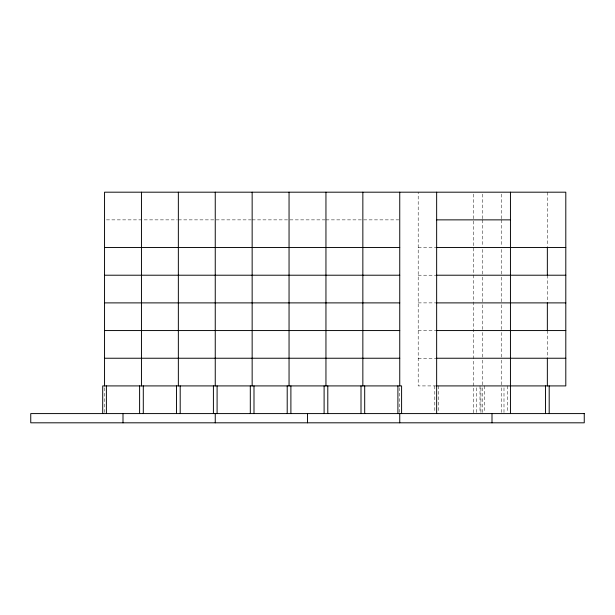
<?xml version="1.0" encoding="UTF-8"?>
<svg xmlns="http://www.w3.org/2000/svg" width="615" height="615" viewBox="0 0 615 615"><rect width="100%" height="100%" fill="white"/><g stroke="black" fill="none" stroke-linecap="round" stroke-linejoin="round"><path stroke-width="0.46" stroke-dasharray="3.08 2.31" d="M106.464 219.863L177.389 219.863M178.35 219.863L251.189 219.863M252.15 219.863L324.989 219.863M325.95 219.863L398.789 219.863M418.2 247.538L436.243 247.538M418.2 275.213L436.243 275.213M418.2 302.888L436.243 302.888M418.2 330.562L436.243 330.562M418.2 358.238L436.243 358.238M436.243 385.913L418.2 385.913L418.2 192.188M547.35 192.188L547.35 246.584M547.35 275.213L547.35 302.888M547.35 330.562L547.35 358.238M507.683 385.913L507.683 412.634M503.993 387.819L503.993 412.634M501.225 194.094L501.225 218.909M501.225 219.863L501.225 246.584M501.225 249.444L501.225 274.259M501.225 277.119L501.225 302.888M501.225 304.794L501.225 329.609M501.225 332.469L501.225 357.284M501.225 360.144L501.225 384.959M501.225 387.819L501.225 412.634M484.62 385.913L484.62 412.634M482.775 194.094L482.775 218.909M482.775 219.863L482.775 246.584M482.775 249.444L482.775 274.259M482.775 277.119L482.775 302.888M482.775 304.794L482.775 329.609M482.775 332.469L482.775 357.284M482.775 360.144L482.775 384.959M482.775 387.819L482.775 412.634M480.93 387.819L480.93 412.634M480.007 385.913L480.007 412.634M476.318 387.819L476.318 412.634M473.55 194.094L473.55 413.588M438.495 385.913L438.495 412.634M434.805 385.913L434.805 412.634M399.75 387.711L399.75 412.634M104.55 387.819L104.55 412.634"/><path stroke-width="0.92" d="M436.65 219.863L510.45 219.863M104.55 247.538L399.75 247.538M436.65 247.538L565.8 247.538M104.55 275.213L399.75 275.213M436.65 275.213L565.8 275.213M104.55 302.888L399.75 302.888M436.65 302.888L565.8 302.888M104.55 330.562L399.75 330.562M436.65 330.562L565.8 330.562M104.55 358.238L399.75 358.238M436.65 358.238L565.8 358.238M436.65 385.913L565.8 385.913L565.8 192.188L104.55 192.188L104.55 385.913M549.195 385.913L549.195 413.588M547.35 247.538L547.35 275.213M547.35 302.888L547.35 330.562M547.35 358.238L547.35 385.913M545.505 385.913L545.505 413.588M510.45 192.188L510.45 413.588M492 413.588L492 422.812M436.65 192.188L436.65 413.588M401.595 413.588L401.595 385.913L102.705 385.913L102.705 413.588M399.75 192.188L399.75 385.913M399.75 413.588L399.75 422.812M397.905 385.913L397.905 413.588M364.695 385.913L364.695 413.588M362.85 192.188L362.85 385.913M361.005 385.913L361.005 413.588M327.795 385.913L327.795 413.588M325.95 192.188L325.95 385.913M324.105 385.913L324.105 413.588M307.5 413.588L307.5 422.812M290.895 385.913L290.895 413.588M289.05 192.188L289.05 385.913M287.205 385.913L287.205 413.588M253.995 385.913L253.995 413.588M252.15 192.188L252.15 385.913M250.305 385.913L250.305 413.588M217.095 385.913L217.095 413.588M215.25 192.188L215.25 385.913M215.25 413.588L215.25 422.812M213.405 385.913L213.405 413.588M180.195 385.913L180.195 413.588M178.35 192.188L178.35 385.913M176.505 385.913L176.505 413.588M143.295 385.913L143.295 413.588M141.45 192.188L141.45 385.913M139.605 385.913L139.605 413.588M123 413.588L123 422.812M106.395 385.913L106.395 413.588M584.25 413.588L30.75 413.588L30.75 422.812L584.25 422.812L584.25 413.588"/></g></svg>
